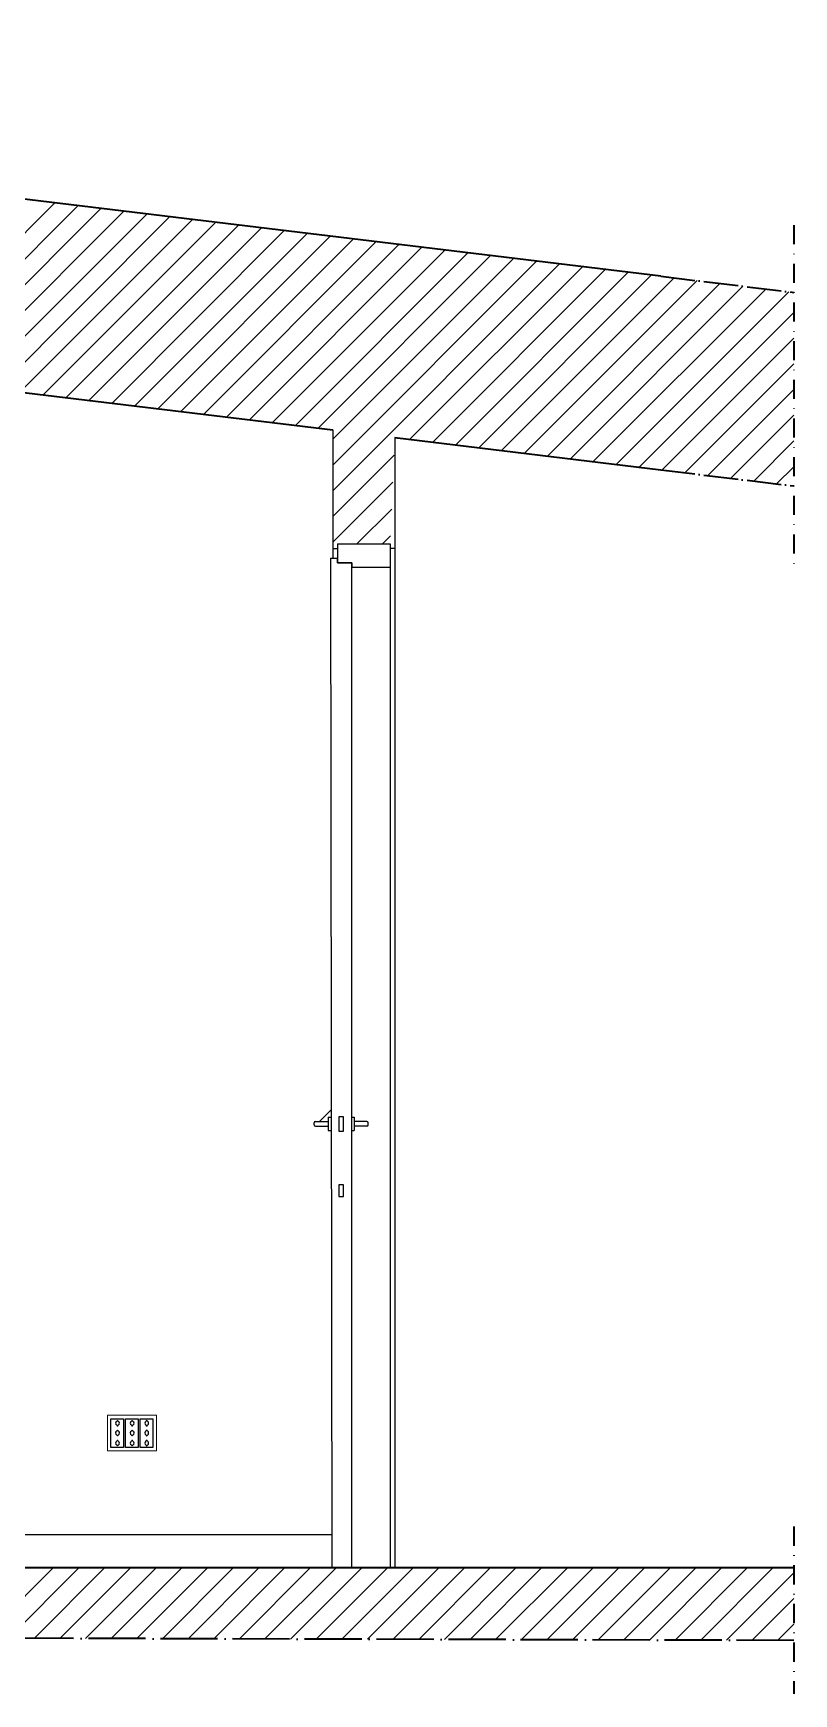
# Model space of a CAD drawing. Header units: millimetres. Extents: x 1104 to 6167, y 592 to 2113.
# Drawn here: x 5225 to 5384.4, y 973.1 to 1321 of the extents above; entities that cross this region are included whole.
import ezdxf

# ---------------------------------------------------------------- set-up
doc = ezdxf.new("R2010")
doc.units = ezdxf.units.MM
doc.linetypes.add('ACAD_ISO04W100', pattern=[30, 24, -3, 0, -3])
doc.linetypes.add('DASHDOT', pattern=[1, 0.5, -0.25, 0, -0.25])
for name, color, linetype, lineweight in [('A-DOOR-FULL', 9, 'Continuous', 25), ('A-FLOR-LEVL', 3, 'Continuous', 35), ('A-FURN', 2, 'Continuous', 18), ('A-WALL-FULL-EXTR', 3, 'Continuous', 35), ('A-WALL-FULL-INTR', 1, 'Continuous', 25)]:
    doc.layers.add(name, color=color, linetype=linetype, lineweight=lineweight)
for name, color, linetype in [('A-SECT-D-MCUC', 12, 'Continuous'), ('ACCESSORI', 8, 'Continuous'), ('BATTISCOPA', 10, 'Continuous')]:
    doc.layers.add(name, color=color, linetype=linetype)

msp = doc.modelspace()

# ---------------------------------------------------------------- linework, layer by layer
at = {"layer": 'A-DOOR-FULL'}
for p, q in [((5288.8, 1214.02), (5299.8, 1214.02)), ((5288.8, 1214.02), (5288.8, 1210.02)), ((5299.8, 1214.02), (5299.8, 1209.02)), ((5287.3, 1211.02), (5288.8, 1211.02)), ((5287.8, 1213.02), (5288.8, 1213.02)), ((5287.8, 1213.02), (5287.8, 1211.02)), ((5288.8, 1210.02), (5288.8, 1211.02)), ((5300.8, 1213.02), (5299.8, 1213.02)), ((5300.8, 1213.02), (5300.8, 999.56)), ((5288.8, 1210.02), (5291.8, 1210.02)), ((5291.8, 1210.02), (5288.8, 1210.02)), ((5291.8, 1210.02), (5291.8, 1209.02)), ((5299.8, 1209.02), (5291.8, 1209.02)), ((5299.8, 1209.02), (5299.8, 999.56)), ((5283.89, 1092.31, -24.58), (5283.89, 1092.71, -24.58)), ((5284.16, 1093.01, -24.58), (5286.8, 1093.01, -24.58)), ((5286.8, 1093.89, -24.58), (5286.8, 1091.14, -24.58)), ((5286.8, 1093.89, -24.58), (5287.3, 1093.89, -24.58)), ((5291.8, 1093.89, -24.58), (5292.3, 1093.89, -24.58)), ((5292.3, 1093.89, -24.58), (5292.3, 1091.14, -24.58)), ((5294.93, 1093.01, -24.58), (5292.3, 1093.01, -24.58)), ((5294.93, 1093.01, -24.58), (5292.3, 1093.01, -24.58)), ((5295.2, 1092.31, -24.58), (5295.2, 1092.71, -24.58)), ((5284.19, 1092.01, -24.58), (5286.8, 1092.01, -24.58)), ((5286.8, 1091.14, -24.58), (5287.3, 1091.14, -24.58)), ((5291.8, 1091.14, -24.58), (5292.3, 1091.14, -24.58)), ((5294.9, 1092.01, -24.58), (5292.3, 1092.01, -24.58)), ((5294.9, 1092.01, -24.58), (5292.3, 1092.01, -24.58))]:
    msp.add_line(p, q, dxfattribs=at)
msp.add_lwpolyline([(5287.3, 1211.02), (5287.57, 999.55), (5291.8, 999.52), (5291.8, 1210.02)], dxfattribs=at)
at = {"layer": 'A-DOOR-FULL', "elevation": -24.58}
for points in [[(5289.05, 1091.01), (5290.05, 1091.01), (5290.05, 1094.01), (5289.05, 1094.01)], [(5289.05, 1077.26), (5290.05, 1077.26), (5290.05, 1079.76), (5289.05, 1079.76)]]:
    msp.add_lwpolyline(points, close=True, dxfattribs=at)
at = {"layer": 'A-DOOR-FULL'}
for centre, start, end in [((5284.19, 1092.71, -24.58), 90, 180), ((5284.19, 1092.31, -24.58), 180, 270), ((5294.9, 1092.71, -24.58), 0, 90), ((5294.9, 1092.31, -24.58), 270, 0)]:
    msp.add_arc(centre, 0.3, start, end, dxfattribs=at)
at = {"layer": 'A-FLOR-LEVL'}
msp.add_line((5031.43, 999.53), (5384.44, 999.57), dxfattribs=at)
at = {"layer": 'A-FLOR-LEVL', "linetype": 'ACAD_ISO04W100', "ltscale": 0.5}
msp.add_line((5384.44, 984.29), (5031.43, 985.28), dxfattribs=at)
at = {"layer": 'A-FURN'}
msp.add_lwpolyline([(5240.54, 1031.52), (5250.85, 1031.52), (5250.85, 1024.02), (5240.54, 1024.02)], close=True, dxfattribs=at)
at = {"layer": 'A-SECT-D-MCUC', "linetype": 'Continuous'}
for p, q in [((5193.46, 1249.33), (5229.54, 1285.42)), ((5198.26, 1248.74), (5234.35, 1284.83)), ((5203.07, 1248.16), (5239.16, 1284.25)), ((5207.87, 1247.58), (5243.97, 1283.67)), ((5212.67, 1246.99), (5248.77, 1283.09)), ((5217.48, 1246.41), (5253.58, 1282.51)), ((5222.28, 1245.83), (5258.39, 1281.93)), ((5227.09, 1245.24), (5263.19, 1281.35)), ((5231.89, 1244.66), (5268, 1280.77)), ((5236.7, 1244.08), (5272.81, 1280.19)), ((5241.5, 1243.49), (5277.62, 1279.61)), ((5246.31, 1242.91), (5282.42, 1279.03)), ((5251.11, 1242.32), (5287.23, 1278.44)), ((5255.91, 1241.74), (5292.04, 1277.86)), ((5260.72, 1241.16), (5296.84, 1277.28)), ((5265.52, 1240.57), (5301.65, 1276.7)), ((5270.33, 1239.99), (5306.46, 1276.12)), ((5275.13, 1239.41), (5311.27, 1275.54)), ((5279.94, 1238.82), (5316.07, 1274.96)), ((5284.74, 1238.24), (5320.88, 1274.38)), ((5287.8, 1235.91), (5325.69, 1273.8)), ((5287.8, 1230.52), (5330.49, 1273.22)), ((5287.8, 1225.13), (5335.3, 1272.63)), ((5303.96, 1235.9), (5340.11, 1272.05)), ((5308.76, 1235.32), (5344.92, 1271.47)), ((5313.57, 1234.74), (5349.72, 1270.89)), ((5318.37, 1234.15), (5354.53, 1270.31)), ((5323.18, 1233.57), (5359.34, 1269.73)), ((5327.98, 1232.99), (5364.14, 1269.14)), ((5332.79, 1232.4), (5368.95, 1268.56)), ((5337.59, 1231.82), (5373.75, 1267.98)), ((5342.4, 1231.23), (5378.55, 1267.39)), ((5347.2, 1230.65), (5383.36, 1266.81)), ((5352, 1230.07), (5384.44, 1262.5)), ((5356.81, 1229.48), (5384.44, 1257.11)), ((5361.61, 1228.9), (5384.44, 1251.72)), ((5366.42, 1228.32), (5384.44, 1246.33)), ((5371.22, 1227.73), (5384.44, 1240.95)), ((5376.03, 1227.15), (5384.44, 1235.56)), ((5287.8, 1219.74), (5300.63, 1232.58)), ((5380.83, 1226.56), (5384.44, 1230.17)), ((5287.8, 1214.35), (5300.38, 1226.93)), ((5292.85, 1214.02), (5300.13, 1221.29)), ((5298.24, 1214.02), (5299.87, 1215.65)), ((5285, 1093.01), (5287.45, 1095.46)), ((5214.47, 984.77), (5229.25, 999.55)), ((5219.84, 984.75), (5234.64, 999.55)), ((5225.22, 984.74), (5240.03, 999.55)), ((5230.59, 984.72), (5245.42, 999.55)), ((5235.96, 984.71), (5250.81, 999.55)), ((5241.33, 984.69), (5256.2, 999.55)), ((5246.71, 984.68), (5261.58, 999.55)), ((5252.08, 984.66), (5266.97, 999.56)), ((5257.45, 984.65), (5272.36, 999.56)), ((5262.83, 984.63), (5277.75, 999.56)), ((5268.2, 984.62), (5283.14, 999.56)), ((5273.57, 984.6), (5288.51, 999.54)), ((5278.95, 984.59), (5293.92, 999.56)), ((5284.32, 984.57), (5299.31, 999.56)), ((5289.69, 984.56), (5304.69, 999.56)), ((5295.06, 984.54), (5310.08, 999.56)), ((5300.44, 984.53), (5315.47, 999.56)), ((5305.81, 984.51), (5320.86, 999.56)), ((5311.18, 984.5), (5326.25, 999.56)), ((5316.56, 984.48), (5331.64, 999.56)), ((5321.93, 984.47), (5337.03, 999.56)), ((5327.3, 984.45), (5342.42, 999.56)), ((5332.68, 984.44), (5347.81, 999.57)), ((5338.05, 984.42), (5353.19, 999.57)), ((5343.42, 984.4), (5358.58, 999.57)), ((5348.79, 984.39), (5363.97, 999.57)), ((5354.17, 984.37), (5369.36, 999.57)), ((5359.54, 984.36), (5374.75, 999.57)), ((5364.91, 984.34), (5380.14, 999.57)), ((5370.29, 984.33), (5384.44, 998.48)), ((5375.66, 984.31), (5384.44, 993.09)), ((5381.03, 984.3), (5384.44, 987.7))]:
    msp.add_line(p, q, dxfattribs=at)
at = {"layer": 'A-WALL-FULL-EXTR', "linetype": 'DASHDOT', "ltscale": 8}
for p, q in [((5384.44, 1280.77), (5384.44, 1209.22)), ((5384.44, 1008.14), (5384.44, 973.12))]:
    msp.add_line(p, q, dxfattribs=at)
at = {"layer": 'A-WALL-FULL-EXTR', "linetype": 'ACAD_ISO04W100', "ltscale": 0.3}
for p, q in [((5356.56, 1270.07), (5384.44, 1266.68)), ((5356.56, 1229.51), (5384.44, 1226.13))]:
    msp.add_line(p, q, dxfattribs=at)
at = {"layer": 'A-WALL-FULL-EXTR'}
for p, q in [((5212.67, 1246.99), (5287.8, 1237.87)), ((5300.8, 1236.29), (5356.56, 1229.51))]:
    msp.add_line(p, q, dxfattribs=at)
msp.add_lwpolyline([(5356.56, 1270.07), (4935.36, 1320.97)], dxfattribs=at)
at = {"layer": 'A-WALL-FULL-INTR'}
for p, q in [((5287.54, 1263.16), (5287.54, 1263.17)), ((5287.8, 1237.87), (5287.8, 1213.02)), ((5300.8, 1236.29), (5300.8, 1213.02))]:
    msp.add_line(p, q, dxfattribs=at)
at = {"layer": 'ACCESSORI'}
for points in [[(5241.27, 1030.75), (5243.93, 1030.75), (5243.93, 1024.72), (5241.27, 1024.72)], [(5244.34, 1030.75), (5247, 1030.75), (5247, 1024.72), (5244.34, 1024.72)], [(5247.41, 1030.75), (5250.07, 1030.75), (5250.07, 1024.72), (5247.41, 1024.72)]]:
    msp.add_lwpolyline(points, close=True, dxfattribs=at)
for centre, start, end in [((5242.65, 1029.8), 113.3666, 246.2003), ((5242.65, 1029.8), 294.3243, 66.1088), ((5245.72, 1029.8), 113.3666, 246.2003), ((5245.72, 1029.8), 294.3243, 66.1088), ((5248.78, 1029.8), 113.3666, 246.2003), ((5248.78, 1029.8), 294.3243, 66.1088), ((5242.65, 1027.75), 113.3666, 246.2003), ((5242.65, 1027.75), 294.3243, 66.1088), ((5245.72, 1027.75), 113.3666, 246.2003), ((5245.72, 1027.75), 294.3243, 66.1088), ((5248.78, 1027.75), 113.3666, 246.2003), ((5248.78, 1027.75), 294.3243, 66.1088), ((5242.65, 1025.64), 113.3666, 246.2003), ((5242.65, 1025.64), 294.3243, 66.1088), ((5245.72, 1025.64), 113.3666, 246.2003), ((5245.72, 1025.64), 294.3243, 66.1088), ((5248.78, 1025.64), 113.3666, 246.2003), ((5248.78, 1025.64), 294.3243, 66.1088)]:
    msp.add_arc(centre, 0.402, start, end, dxfattribs=at)
for centre, start_param, end_param in [((5242.65, 1029.8), 5.42058, 7.142383), ((5245.72, 1029.8), 5.42058, 7.142383), ((5248.78, 1029.8), 5.42058, 7.142383), ((5242.65, 1029.8), 8.545266, 10.307697), ((5242.65, 1027.75), 5.42058, 7.142383), ((5242.65, 1027.75), 8.545266, 10.307697), ((5242.65, 1025.64), 5.42058, 7.142383), ((5245.72, 1029.8), 8.545266, 10.307697), ((5245.72, 1027.75), 5.42058, 7.142383), ((5245.72, 1027.75), 8.545266, 10.307697), ((5245.72, 1025.64), 5.42058, 7.142383), ((5248.78, 1029.8), 8.545266, 10.307697), ((5248.78, 1027.75), 5.42058, 7.142383), ((5248.78, 1027.75), 8.545266, 10.307697), ((5248.78, 1025.64), 5.42058, 7.142383), ((5242.65, 1025.64), 8.545266, 10.307697), ((5245.72, 1025.64), 8.545266, 10.307697), ((5248.78, 1025.64), 8.545266, 10.307697)]:
    msp.add_ellipse(centre, major_axis=(0, 0.571), ratio=0.372094, start_param=start_param, end_param=end_param, dxfattribs=at)
at = {"layer": 'BATTISCOPA'}
msp.add_line((5203.82, 1006.52), (5287.56, 1006.52), dxfattribs=at)

doc.saveas('drawing.dxf')
